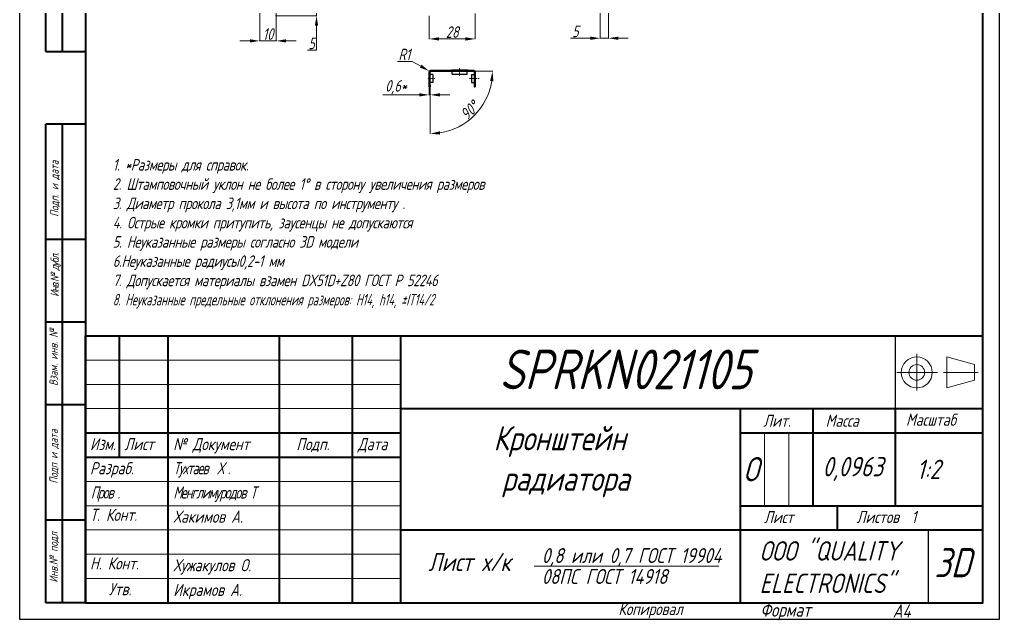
# Model space of a CAD drawing. Header units: millimetres. Extents: x 937859 to 970574, y 987894 to 996517.
# Drawn here: x 938933 to 939527, y 988972 to 989336 of the extents above; entities that cross this region are included whole.
import ezdxf

# ---------------------------------------------------------------- set-up
doc = ezdxf.new("R2010")
doc.units = ezdxf.units.MM
doc.header["$LTSCALE"] = 0.5
doc.linetypes.add('CENTER', pattern=[0.6, 0.375, -0.075, 0.075, -0.075])
for name, color, linetype, lineweight in [('0.25-STAMP', 7, 'Continuous', 25), ('0.3-STAMP', 7, 'Continuous', 30), ('MD_Visible', 7, 'Continuous', 25)]:
    doc.layers.add(name, color=color, linetype=linetype, lineweight=lineweight)
doc.layers.add('DIMENSION', color=1, linetype='Continuous')
doc.layers.add('Text', color=7, linetype='Continuous')
doc.styles.add('KTEXTSTYLE', font='GOST_A.TTF', dxfattribs={"width": 0.96, "oblique": 15, "height": 8})
doc.styles.add('SPRKN021105', font='GOST_A.TTF', dxfattribs={"width": 0.96, "oblique": 15, "height": 7})
doc.styles.get("Standard").update_dxf_attribs({"font": 'GOST_A.TTF', "oblique": 15})
doc.dimstyles.new('SPRKN021105', dxfattribs={"dimtxt": 7, "dimasz": 6, "dimexe": 0.1, "dimexo": 0, "dimtad": 1, "dimtoh": 1, "dimtxsty": 'SPRKN021105', "dimcen": 2.5, "dimadec": 0, "dimazin": 0, "dimtfac": 1, "dimtmove": 0, "dimatfit": 3, "dimfxl": 1, "dimlwd": 9, "dimlwe": 9, "dimarcsym": 0})

# ---------------------------------------------------------------- blocks, each defined once
blk = doc.blocks.new('*D608')
at = {"color": 0, "lineweight": 9, "ltscale": 20, "transparency": 16777216}
for p, q in [((939285.11, 989390.47), (939285.11, 989324.4)), ((939290.11, 989390.47), (939290.11, 989324.4)), ((939279.11, 989324.5), (939267.1, 989324.5)), ((939290.11, 989324.5), (939285.11, 989324.5)), ((939296.11, 989324.5), (939302.11, 989324.5))]:
    blk.add_line(p, q, dxfattribs=at)
at = {"color": 0, "lineweight": 5, "ltscale": 20, "transparency": 16777216}
for points in [[(939279.11, 989325.5), (939279.11, 989323.5), (939285.11, 989324.5)], [(939296.11, 989325.5), (939296.11, 989323.5), (939290.11, 989324.5)]]:
    blk.add_solid(points, dxfattribs=at)
at = {"layer": 'Defpoints', "color": 0, "lineweight": 5, "ltscale": 20, "transparency": 16777216}
for p in [(939285.11, 989390.47), (939290.11, 989390.47), (939285.11, 989324.5)]:
    blk.add_point(p, dxfattribs=at)
at = {"color": 0, "lineweight": 5, "ltscale": 20, "transparency": 16777216, "insert": (939270.1, 989328.63), "char_height": 7, "attachment_point": 5, "style": 'SPRKN021105'}
blk.add_mtext('5', dxfattribs=at)
blk = doc.blocks.new('*D610')
at = {"color": 0, "lineweight": 9, "ltscale": 20, "transparency": 16777216}
for p, q in [((939113.18, 989349.18), (939113.18, 989355.18)), ((939087.11, 989343.18), (939113.28, 989343.18)), ((939113.18, 989343.18), (939113.18, 989338.18)), ((939088.27, 989338.18), (939113.28, 989338.18)), ((939113.18, 989332.18), (939113.18, 989317.22)), ((939113.18, 989317.22), (939107.79, 989317.22))]:
    blk.add_line(p, q, dxfattribs=at)
at = {"color": 0, "lineweight": 5, "ltscale": 20, "transparency": 16777216}
for points in [[(939112.18, 989349.18), (939114.18, 989349.18), (939113.18, 989343.18)], [(939112.18, 989332.18), (939114.18, 989332.18), (939113.18, 989338.18)]]:
    blk.add_solid(points, dxfattribs=at)
at = {"layer": 'Defpoints', "color": 0, "lineweight": 5, "ltscale": 20, "transparency": 16777216}
for p in [(939087.11, 989343.18), (939113.18, 989343.18), (939088.27, 989338.18)]:
    blk.add_point(p, dxfattribs=at)
at = {"color": 0, "lineweight": 5, "ltscale": 20, "transparency": 16777216, "insert": (939110.17, 989321.35), "char_height": 7, "attachment_point": 5, "style": 'SPRKN021105'}
blk.add_mtext('5', dxfattribs=at)
blk = doc.blocks.new('*D615')
at = {"color": 0, "lineweight": 9, "ltscale": 20, "transparency": 16777216}
for p, q in [((939181.44, 989338.18), (939181.44, 989323.99)), ((939209.44, 989339.56), (939209.44, 989323.99)), ((939187.44, 989324.09), (939203.44, 989324.09))]:
    blk.add_line(p, q, dxfattribs=at)
at = {"color": 0, "lineweight": 5, "ltscale": 20, "transparency": 16777216}
for points in [[(939187.44, 989325.09), (939187.44, 989323.09), (939181.44, 989324.09)], [(939203.44, 989325.09), (939203.44, 989323.09), (939209.44, 989324.09)]]:
    blk.add_solid(points, dxfattribs=at)
at = {"layer": 'Defpoints', "color": 0, "lineweight": 5, "ltscale": 20, "transparency": 16777216}
for p in [(939181.44, 989338.18), (939209.44, 989339.56), (939209.44, 989324.09)]:
    blk.add_point(p, dxfattribs=at)
at = {"color": 0, "lineweight": 5, "ltscale": 20, "transparency": 16777216, "insert": (939195.44, 989328.22), "char_height": 7, "attachment_point": 5, "style": 'SPRKN021105'}
blk.add_mtext('28', dxfattribs=at)
blk = doc.blocks.new('*D616')
at = {"color": 0, "lineweight": 9, "ltscale": 20, "transparency": 16777216}
for p, q in [((939078.77, 989350.02), (939078.77, 989322.8)), ((939088.77, 989350.02), (939088.77, 989322.8)), ((939072.77, 989322.9), (939066.77, 989322.9)), ((939088.77, 989322.9), (939078.77, 989322.9)), ((939094.77, 989322.9), (939100.77, 989322.9))]:
    blk.add_line(p, q, dxfattribs=at)
at = {"color": 0, "lineweight": 5, "ltscale": 20, "transparency": 16777216}
for points in [[(939072.77, 989323.9), (939072.77, 989321.9), (939078.77, 989322.9)], [(939094.77, 989323.9), (939094.77, 989321.9), (939088.77, 989322.9)]]:
    blk.add_solid(points, dxfattribs=at)
at = {"layer": 'Defpoints', "color": 0, "lineweight": 5, "ltscale": 20, "transparency": 16777216}
for p in [(939078.77, 989350.02), (939088.77, 989350.02), (939078.77, 989322.9)]:
    blk.add_point(p, dxfattribs=at)
at = {"color": 0, "lineweight": 5, "ltscale": 20, "transparency": 16777216, "insert": (939083.77, 989327.03), "char_height": 7, "attachment_point": 5, "style": 'SPRKN021105'}
blk.add_mtext('10', dxfattribs=at)
blk = doc.blocks.new('*D592')
at = {"color": 0, "lineweight": 9, "ltscale": 20, "transparency": 16777216}
for p, q in [((939162.37, 989310.51), (939171.11, 989310.51)), ((939171.11, 989310.51), (939176.34, 989307.57)), ((939182.44, 989304.13), (939181.57, 989304.62))]:
    blk.add_line(p, q, dxfattribs=at)
at = {"color": 0, "lineweight": 5, "ltscale": 20, "transparency": 16777216}
blk.add_solid([(939176.83, 989308.44), (939175.85, 989306.69), (939181.57, 989304.62)], dxfattribs=at)
at = {"layer": 'Defpoints', "color": 0, "lineweight": 5, "ltscale": 20, "transparency": 16777216}
for p in [(939181.57, 989304.62), (939182.44, 989304.13)]:
    blk.add_point(p, dxfattribs=at)
at = {"color": 0, "lineweight": 5, "ltscale": 20, "transparency": 16777216, "insert": (939166.43, 989314.64), "char_height": 7, "attachment_point": 5, "style": 'SPRKN021105'}
blk.add_mtext('R1', dxfattribs=at)
blk = doc.blocks.new('*D603')
at = {"color": 0, "lineweight": 9, "ltscale": 20, "transparency": 16777216}
for p, q in [((939193.94, 989304.53), (939219.99, 989304.53)), ((939182.04, 989296.13), (939182.04, 989266.59))]:
    blk.add_line(p, q, dxfattribs=at)
blk.add_arc((939182.04, 989304.53), 37.85, 279.09271, 350.90729, dxfattribs=at)
at = {"color": 0, "lineweight": 5, "ltscale": 20, "transparency": 16777216}
for points in [[(939218.42, 989298.63), (939220.41, 989298.47), (939219.89, 989304.53)], [(939188.1, 989266.16), (939187.94, 989268.16), (939182.04, 989266.69)]]:
    blk.add_solid(points, dxfattribs=at)
at = {"layer": 'Defpoints', "color": 0, "lineweight": 5, "ltscale": 20, "transparency": 16777216}
for p in [(939182.04, 989304.13), (939182.44, 989304.53), (939193.94, 989304.53), (939182.04, 989296.13), (939200.97, 989271.76)]:
    blk.add_point(p, dxfattribs=at)
at = {"color": 0, "lineweight": 5, "ltscale": 20, "transparency": 16777216, "insert": (939205.89, 989280.69), "char_height": 7, "attachment_point": 5, "rotation": 45, "style": 'SPRKN021105'}
blk.add_mtext('90°', dxfattribs=at)
blk = doc.blocks.new('*D729')
at = {"color": 0, "lineweight": 9, "ltscale": 0.5, "transparency": 16777216}
for p, q in [((939175.44, 989290.2), (939153.33, 989290.2)), ((939181.44, 989295.13), (939181.44, 989290.1)), ((939182.04, 989290.2), (939181.44, 989290.2)), ((939182.04, 989295.13), (939182.04, 989290.1)), ((939188.04, 989290.2), (939194.04, 989290.2))]:
    blk.add_line(p, q, dxfattribs=at)
at = {"color": 0, "lineweight": 5, "ltscale": 0.5, "transparency": 16777216}
for points in [[(939175.44, 989291.2), (939175.44, 989289.2), (939181.44, 989290.2)], [(939188.04, 989291.2), (939188.04, 989289.2), (939182.04, 989290.2)]]:
    blk.add_solid(points, dxfattribs=at)
at = {"layer": 'Defpoints', "color": 0, "lineweight": 5, "ltscale": 0.5, "transparency": 16777216}
for p in [(939181.44, 989295.13), (939182.04, 989295.13), (939182.04, 989290.2)]:
    blk.add_point(p, dxfattribs=at)
at = {"color": 0, "lineweight": 5, "ltscale": 0.5, "transparency": 16777216, "insert": (939161.38, 989294.85), "char_height": 7, "attachment_point": 5, "style": 'SPRKN021105'}
blk.add_mtext('0,6*', dxfattribs=at)

msp = doc.modelspace()

# ---------------------------------------------------------------- linework, layer by layer
at = {"linetype": 'CENTER', "lineweight": 5}
for p, q in [((939199.942, 989301.769), (939199.942, 989306.419)), ((939184.883, 989300.133), (939180.621, 989300.133)), ((939205.805, 989300.133), (939211.818, 989300.133))]:
    msp.add_line(p, q, dxfattribs=at)
for p, q in [((939464.243, 989100.117), (939464.243, 989144.226)), ((939484.077, 989026.603), (939484.077, 988982.495))]:
    msp.add_line(p, q)
at = {"lineweight": 9}
for p, q in [((939477.099, 989133.263), (939477.099, 989111.08)), ((939465.058, 989122.062), (939489.688, 989122.062)), ((939493.323, 989122.062), (939514.317, 989122.062))]:
    msp.add_line(p, q, dxfattribs=at)
at = {"lineweight": 5}
msp.add_line((939245.16, 989004.62), (939357.123, 989004.62), dxfattribs=at)
at = {"lineweight": 9}
msp.add_lwpolyline([(939495.241, 989131.459), (939512.116, 989126.819), (939512.116, 989122.062), (939512.116, 989117.306), (939495.241, 989112.665), (939495.241, 989122.062)], close=True, dxfattribs=at)
for radius in [9.397, 4.758]:
    msp.add_circle((939477.099, 989122.062), radius, dxfattribs=at)
at = {"layer": '0.25-STAMP', "color": 0, "lineweight": 9}
for p, q in [((938973.169, 989129.523), (939164.306, 989129.523)), ((938973.169, 989114.82), (939164.306, 989114.82)), ((938973.169, 989100.117), (939164.306, 989100.117)), ((939384.847, 989041.306), (939384.847, 989085.414)), ((939399.55, 989041.306), (939399.55, 989085.414)), ((938973.169, 989056.009), (939164.306, 989056.009)), ((938973.169, 989041.306), (939164.306, 989041.306)), ((938973.169, 989026.603), (939164.306, 989026.603)), ((938973.169, 989011.9), (939164.306, 989011.9)), ((938973.169, 988997.198), (939164.306, 988997.198))]:
    msp.add_line(p, q, dxfattribs=at)
at = {"layer": '0.25-STAMP'}
msp.add_lwpolyline([(938933.169, 988972.495), (939527.173, 988972.495), (939527.173, 989812.5), (938933.169, 989812.5), (938933.169, 988972.495)], dxfattribs=at)
at = {"layer": '0.3-STAMP', "color": 0, "lineweight": 40}
for p, q in [((938949.169, 989316.497), (938949.169, 989556.498)), ((938959.169, 989316.497), (938959.169, 989556.498)), ((938973.169, 989556.498), (938973.169, 989316.497)), ((938949.169, 989316.497), (938973.169, 989316.497)), ((938949.169, 988982.495), (938949.169, 989272.497)), ((938973.169, 989272.497), (938949.169, 989272.497)), ((938959.169, 988982.495), (938959.169, 989272.497)), ((938973.169, 989272.497), (938973.169, 988982.495)), ((938973.169, 989202.496), (938949.169, 989202.496)), ((938973.169, 989152.496), (938949.169, 989152.496)), ((938973.169, 989144.226), (939517.173, 989144.226)), ((938973.169, 988982.495), (938973.169, 989144.226)), ((938993.753, 989070.712), (938993.753, 989144.226)), ((939023.159, 988982.495), (939023.159, 989144.226)), ((939090.792, 988982.495), (939090.792, 989144.226)), ((939134.9, 988982.495), (939134.9, 989144.226)), ((939164.306, 988982.495), (939164.306, 989144.226)), ((938973.169, 989102.496), (938949.169, 989102.496)), ((939164.306, 989100.117), (939517.173, 989100.117)), ((939370.145, 988982.495), (939370.145, 989100.117)), ((939414.253, 989041.306), (939414.253, 989100.117)), ((939464.243, 989041.306), (939464.243, 989100.117)), ((938973.169, 989085.414), (939164.306, 989085.414)), ((939370.145, 989085.414), (939517.173, 989085.414)), ((938973.169, 989070.712), (939164.306, 989070.712)), ((939370.145, 989041.306), (939517.173, 989041.306)), ((939428.956, 989026.603), (939428.956, 989041.306)), ((938973.169, 989032.495), (938949.169, 989032.495)), ((939164.306, 989026.603), (939517.173, 989026.603)), ((938973.169, 988982.495), (938949.169, 988982.495))]:
    msp.add_line(p, q, dxfattribs=at)
at = {"layer": '0.3-STAMP', "color": 0}
for p, q in [((939517.173, 988982.495), (939517.173, 989144.226)), ((938973.169, 988982.495), (939517.173, 988982.495))]:
    msp.add_line(p, q, dxfattribs=at)
at = {"layer": '0.3-STAMP', "lineweight": 40}
msp.add_lwpolyline([(938973.169, 988982.495), (939517.173, 988982.495), (939517.173, 989802.5), (938973.169, 989802.5), (938973.169, 988982.495)], dxfattribs=at)
at = {"layer": 'MD_Visible'}
for p, q in [((939181.442, 989296.133), (939181.442, 989304.133)), ((939182.042, 989296.133), (939182.042, 989304.133)), ((939183.742, 989302.483), (939182.242, 989302.483)), ((939182.442, 989305.133), (939193.942, 989305.133)), ((939182.442, 989304.533), (939193.942, 989304.533)), ((939183.742, 989302.483), (939183.742, 989297.783)), ((939193.942, 989305.133), (939194.942, 989305.133)), ((939193.942, 989304.533), (939208.442, 989304.533)), ((939194.942, 989304.533), (939194.942, 989305.133)), ((939204.942, 989305.133), (939194.942, 989305.133)), ((939195.442, 989302.833), (939195.442, 989304.333)), ((939195.442, 989302.833), (939204.442, 989302.833)), ((939204.442, 989302.833), (939204.442, 989304.333)), ((939204.942, 989305.133), (939204.942, 989304.533)), ((939204.942, 989305.133), (939205.942, 989305.133)), ((939205.942, 989305.133), (939208.442, 989305.133)), ((939207.142, 989302.483), (939208.642, 989302.483)), ((939207.142, 989302.483), (939207.142, 989297.783)), ((939208.842, 989304.133), (939208.842, 989295.133)), ((939209.442, 989304.133), (939209.442, 989296.133)), ((939181.442, 989295.133), (939181.442, 989296.133)), ((939182.042, 989296.133), (939182.042, 989295.133)), ((939183.742, 989297.783), (939182.242, 989297.783)), ((939207.142, 989297.783), (939208.642, 989297.783)), ((939209.442, 989296.133), (939209.442, 989295.133)), ((939181.442, 989295.133), (939182.042, 989295.133)), ((939208.842, 989295.133), (939209.442, 989295.133))]:
    msp.add_line(p, q, dxfattribs=at)
at = {"layer": 'MD_Visible', "extrusion": (0, 0, -1)}
for centre, radius, start, end in [((-939182.442, 989304.133), 1, 0, 90), ((-939182.442, 989304.133), 0.4, 0, 90), ((-939182.242, 989302.683), 0.2, 270, 0), ((-939195.242, 989304.333), 0.2, 90, 180), ((-939204.642, 989304.333), 0.2, 0, 90), ((-939208.442, 989304.133), 1, 90, 180), ((-939208.442, 989304.133), 0.4, 90, 180), ((-939208.642, 989302.683), 0.2, 180, 270), ((-939182.242, 989297.583), 0.2, 0, 90), ((-939208.642, 989297.583), 0.2, 90, 180)]:
    msp.add_arc(centre, radius, start, end, dxfattribs=at)

# ---------------------------------------------------------------- texts
at = {"attachment_point": 1, "rotation": 90}
for s, width, insert, char_height in [('Взам. инв. №', 46.28573, (938951.282, 989113.88), 5.00003), ('Подп и дата', 46.28573, (938951.282, 989054.669), 5.00003), ('Инв.№ подл', 41.65454, (938951.248, 988994.736), 5)]:
    msp.add_mtext_dynamic_manual_height_columns(s, width=width, gutter_width=25, heights=[0], dxfattribs=dict(at, insert=insert, char_height=char_height))
at = {"lineweight": 25, "attachment_point": 1}
for s, width, gutter_width, insert, char_height in [('SPRKN021105', 177.50012, 124.974, (939223.987, 989135.87), 24), ('Лит.', 36.44047, 57.182, (939384.001, 989096.474), 7.3514), ('Масса', 76.09338, 57.182, (939421.813, 989096.468), 7.3514), ('Масштаб', 36.44047, 57.182, (939470.57, 989097.111), 7.3514), ('Изм.', 12.33582, 57.182, (938975.854, 989082.305), 7.3514), ('Лист', 12.33582, 57.182, (938996.707, 989082.305), 7.3514), ('№ Документ', 109.35187, 57.182, (939026.28, 989082.305), 7.3514), ('Подп.', 12.33582, 57.182, (939100.97, 989082.305), 7.3514), ('Дата', 12.33582, 57.182, (939138.224, 989082.305), 7.3514), ('О', 12.9436, 57.182, (939371.919, 989070.766), 14.703), ('0,0963', 36.44047, 57.182, (939419.937, 989070.857), 11.7622), ('Разраб.', 12.33582, 57.182, (938975.854, 989067.701), 7.3514), ('{\\W0.9;\\T0.85;Тухтаев  Х .}', 324.85428, 57.182, (939026.381, 989067.701), 7.3514), ('1:2', 36.44047, 57.182, (939477.003, 989069.233), 11.7622), ('{\\W0.9;\\T0.85;Пров .}', 324.85428, 57.182, (938976.391, 989052.998), 7.3514), ('{\\Q15;\\W0.9;\\T0.85;Менглимуродов Т}', 324.85428, 57.182, (939026.381, 989052.998), 7.3514), ('Т. Конт.', 277.68953, 57.182, (938975.854, 989039.446), 7.3514), ('Хакимов А.', 191.08774, 57.182, (939026.381, 989038.351), 7.3514), ('Лист', 36.44047, 57.182, (939384.453, 989038.08), 7.3514), ('Листов  1', 51.7105, 57.182, (939440.562, 989038.168), 7.3514), (' ООО "QUALITY\\P ELECTRONICS"', 469.64461, 57.182, (939375.754, 989019.809), 11.76223), ('3D', 36.44047, 57.182, (939487.716, 989015.648), 17.6434), ('Н. Конт.', 267.5576, 57.182, (938975.854, 989010.039), 7.3514), ('Хужакулов О.', 191.08774, 57.182, (939026.381, 989008.945), 7.3514), ('Утв.', 32.0352, 57.182, (938987.259, 988994.453), 7.3514), ('Икрамов А.', 228.06933, 57.182, (939026.381, 988994.007), 7.3514)]:
    msp.add_mtext_dynamic_manual_height_columns(s, width=width, gutter_width=gutter_width, heights=[0], dxfattribs=dict(at, insert=insert, char_height=char_height))
at = {"attachment_point": 1}
for s, width, gutter_width, heights, insert, char_height in [('\\pxqc;Кронштейн\\P радиатора ', 212.20338, 1.629, [0], (939154.427, 989089.556), 14.70279), ('Лист х/к', 307.38939, 35.302, [0], (939180.978, 989012.722), 11.0271), ('\\A1;{\\H0.7x;\\S0,8 или 0,7 ГОСТ 19904^ 08ПС ГОСТ 14918;}', 93.80477, 11.259, [0], (939249.821, 989015.642), 12.93846), ('Копировал', 48.59029, 1.629, [14.64], (939296.183, 988982.411), 7.3514), ('Формат', 36.69371, 1.629, [14.64], (939382.188, 988982.312), 8.2336), ('A4', 16.56229, 1.629, [14.64], (939462.395, 988981.642), 8.2336)]:
    msp.add_mtext_dynamic_manual_height_columns(s, width=width, gutter_width=gutter_width, heights=heights, dxfattribs=dict(at, insert=insert, char_height=char_height))
at = {"layer": 'DIMENSION', "color": 250, "linetype": 'CENTER', "ltscale": 0.25, "char_height": 5.00003, "attachment_point": 1, "rotation": 90}
for s, width, insert in [('{\\C0;Подп. и дата}', 66.00041, (938951.795, 989216.319)), ('{\\T0.85;\\C0;Инв.№ дубл.}', 48.0003, (938951.939, 989167.867))]:
    msp.add_mtext_dynamic_manual_height_columns(s, width=width, gutter_width=120.001, heights=[0], dxfattribs=dict(at, insert=insert))
at = {"layer": 'Text', "lineweight": 40, "insert": (938989.655, 989251.325), "char_height": 7, "width": 313.81379, "attachment_point": 1, "style": 'KTEXTSTYLE'}
msp.add_mtext('{\\W0.965;\\T0.95;1. *Размеры для справок.\\P2. Штамповочный уклон не более 1%%D в сторону увеличения размеров\\P3. Диаметр прокола 3,1мм и высота по инструменту . \\P4. Острые кромки притупить, заусенцы не допускаются\\P5. Неуказанные размеры согласно 3D модели\\P6.Неуказанные радиусы0,2-1 мм\\P7. Допускается материалы взамен DX51D+Z80 ГОСТ Р 52246\\A1;\\W0.8;\\T1;\\P8. Неуказанные предельные отклонения размеров: H14, h14, ±IT\\H1x;14/2}', dxfattribs=at)

# ---------------------------------------------------------------- dimensions: what is measured, and where the dimension line sits
at = {"lineweight": 5, "ltscale": 20}
for base, p1, p2, picture, middle in [((939285.109, 989324.498), (939290.109, 989390.471), (939285.109, 989390.471), '*D608', (939270.104, 989328.625)), ((939209.442, 989324.095), (939181.442, 989338.184), (939209.442, 989339.565), '*D615', (939195.442, 989328.222))]:
    dim = msp.add_linear_dim(base=base, p1=p1, p2=p2, dimstyle='SPRKN021105', dxfattribs=at)
    dim.commit()
    dim.dimension.update_dxf_attribs({"geometry": picture, "text_midpoint": middle})
dim = msp.add_linear_dim(base=(939113.175, 989343.184), p1=(939088.273, 989338.184), p2=(939087.113, 989343.184), angle=90, dimstyle='SPRKN021105', dxfattribs=at)
dim.commit()
dim.dimension.update_dxf_attribs({"geometry": '*D610', "text_midpoint": (939110.171, 989317.219), "dimtype": 160})
dim = msp.add_linear_dim(base=(939078.773, 989322.903), p1=(939088.773, 989350.023), p2=(939078.773, 989350.023), dimstyle='SPRKN021105', dxfattribs=at)
dim.commit()
dim.dimension.update_dxf_attribs({"geometry": '*D616', "text_midpoint": (939083.773, 989322.903), "dimtype": 160})
dim = msp.add_radius_dim(center=(939182.442, 989304.133), mpoint=(939181.571, 989304.624), dimstyle='SPRKN021105', dxfattribs=at)
dim.commit()
dim.dimension.update_dxf_attribs({"geometry": '*D592', "text_midpoint": (939166.427, 989314.635)})
dim = msp.add_angular_dim_2l(base=(939200.966, 989271.756), line1=((939182.042, 989296.133), (939182.042, 989304.133)), line2=((939182.442, 989304.533), (939193.942, 989304.533)), dimstyle='SPRKN021105', dxfattribs=at)
dim.commit()
dim.dimension.update_dxf_attribs({"geometry": '*D603', "text_midpoint": (939205.886, 989280.69)})
at = {"lineweight": 5, "ltscale": 0.5}
dim = msp.add_linear_dim(base=(939182.042, 989290.195), p1=(939181.442, 989295.133), p2=(939182.042, 989295.133), text='<>*', dimstyle='SPRKN021105', dxfattribs=at)
dim.commit()
dim.dimension.update_dxf_attribs({"geometry": '*D729', "text_midpoint": (939161.385, 989290.195), "dimtype": 160})

doc.saveas('drawing.dxf')
